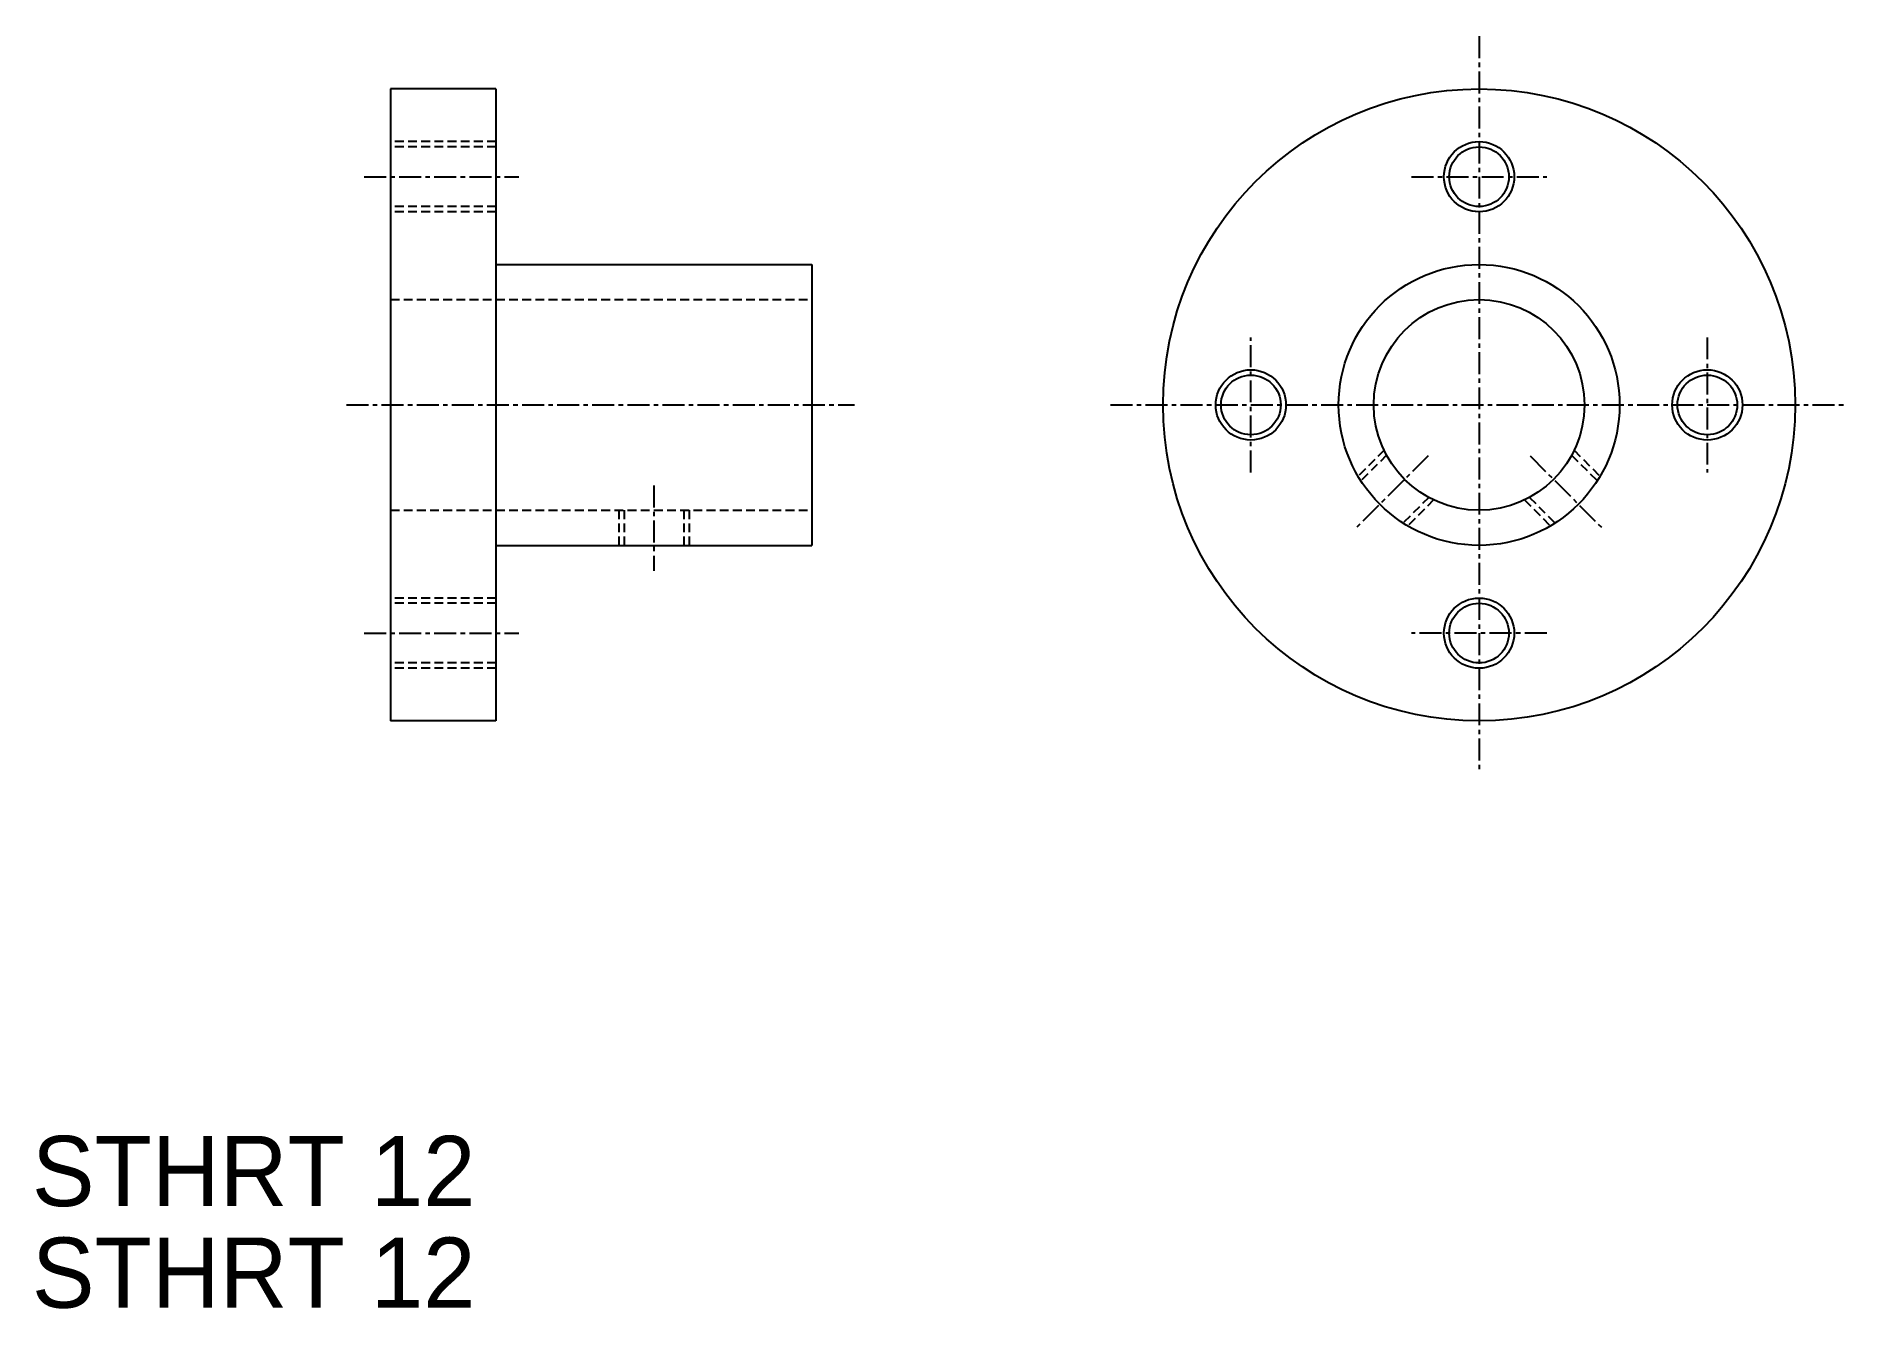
# Model space of a CAD drawing. Extents: x 775 to 878, y -643 to -570.
import ezdxf

# ---------------------------------------------------------------- set-up
doc = ezdxf.new("R2010")
doc.units = 0
doc.linetypes.add('CENTER', pattern=[2, 1.25, -0.25, 0.25, -0.25])
doc.linetypes.add('DASHED', pattern=[0.75, 0.5, -0.25])
doc.layers.get('0').update_dxf_attribs({"linetype": 'CONTINUOUS'})
doc.layers.add('CENTER', color=1, linetype='CENTER')

msp = doc.modelspace()

# ---------------------------------------------------------------- linework, layer by layer
at = {"color": 7, "linetype": 'CONTINUOUS'}
for p, q in [((795.23, -573.14), (795.23, -609.14)), ((801.23, -573.14), (795.23, -573.14)), ((801.23, -573.14), (801.23, -609.14)), ((795.23, -582.14), (795.23, -582.14)), ((801.23, -583.14), (819.23, -583.14)), ((819.23, -583.14), (819.23, -599.14)), ((801.23, -599.14), (819.23, -599.14)), ((801.23, -609.14), (795.23, -609.14))]:
    msp.add_line(p, q, dxfattribs=at)
at = {"color": 3, "linetype": 'DASHED'}
for p, q in [((801.23, -576.14), (795.23, -576.14)), ((801.23, -576.44), (795.23, -576.44)), ((801.23, -579.84), (795.23, -579.84)), ((801.23, -580.14), (795.23, -580.14)), ((795.23, -585.14), (819.23, -585.14)), ((851.82, -593.72), (850.34, -595.2)), ((851.96, -594), (850.5, -595.46)), ((862.5, -594), (863.96, -595.46)), ((862.64, -593.72), (864.12, -595.2)), ((795.23, -597.14), (819.23, -597.14)), ((808.23, -597.14), (808.23, -599.14)), ((808.53, -597.14), (808.53, -599.14)), ((811.93, -597.14), (811.93, -599.14)), ((812.23, -597.14), (812.23, -599.14)), ((854.36, -596.41), (852.9, -597.87)), ((854.64, -596.55), (853.17, -598.03)), ((859.82, -596.55), (861.29, -598.03)), ((860.1, -596.41), (861.56, -597.87)), ((801.23, -602.14), (795.23, -602.14)), ((801.23, -602.44), (795.23, -602.44)), ((801.23, -605.84), (795.23, -605.84)), ((801.23, -606.14), (795.23, -606.14))]:
    msp.add_line(p, q, dxfattribs=at)
at = {"color": 7, "linetype": 'CONTINUOUS'}
for centre, radius in [((857.23, -591.14), 18), ((857.23, -578.14), 1.7), ((857.23, -591.14), 8), ((857.23, -591.14), 6), ((844.23, -591.14), 1.7), ((870.23, -591.14), 1.7), ((857.23, -604.14), 1.7)]:
    msp.add_circle(centre, radius, dxfattribs=at)
at = {"color": 3, "linetype": 'CONTINUOUS'}
for centre in [(857.23, -578.14), (844.23, -591.14), (870.23, -591.14), (857.23, -604.14)]:
    msp.add_circle(centre, 2, dxfattribs=at)
at = {"layer": 'CENTER', "color": 1, "linetype": 'CENTER'}
for p, q in [((857.23, -570.14), (857.23, -612.14)), ((793.72, -578.14), (802.54, -578.14)), ((853.38, -578.14), (861.08, -578.14)), ((844.23, -594.99), (844.23, -587.29)), ((870.23, -587.29), (870.23, -594.99)), ((792.72, -591.14), (821.66, -591.14)), ((836.23, -591.14), (878.23, -591.14)), ((854.33, -594.04), (850.16, -598.21)), ((860.13, -594.04), (864.3, -598.21)), ((810.23, -595.73), (810.23, -600.59)), ((793.72, -604.14), (802.54, -604.14)), ((861.08, -604.14), (853.38, -604.14))]:
    msp.add_line(p, q, dxfattribs=at)

# ---------------------------------------------------------------- texts
at = {"color": 7, "linetype": 'CONTINUOUS'}
for p in [(774.8, -636.78), (774.8, -642.57)]:
    msp.add_text('STHRT 12', height=4, dxfattribs=at).set_placement(p)

doc.saveas('drawing.dxf')
